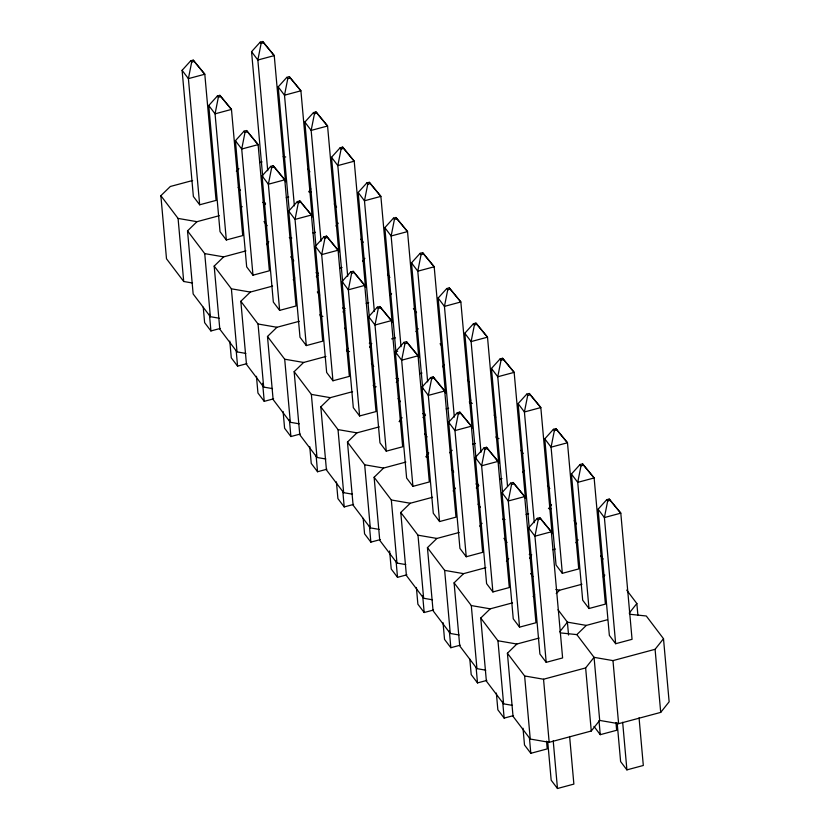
<?xml version="1.0" encoding="UTF-8"?>
<svg xmlns="http://www.w3.org/2000/svg" width="830" height="830" viewBox="0 0 830 830"><rect width="100%" height="100%" fill="white"/><g stroke="black" fill="none" stroke-linecap="round" stroke-linejoin="round"><path stroke-width="1.25" d="M190.724 60.798L191.689 62.074L188.4 78.632L199.667 204.792L216.07 200.393L204.803 74.233L193.234 60.123L190.724 60.798L182.102 70.322L193.369 196.482L199.667 204.792M217.377 96L218.342 97.266L215.063 113.824L226.32 239.984L242.723 235.585L231.466 109.425L219.888 95.326L217.377 96L208.766 105.514L220.023 231.674L226.32 239.984M262.695 176.562L251.552 51.688L260.163 42.174L261.128 43.451L257.85 60.009L267.727 170.721M244.03 131.192L244.995 132.468L241.717 149.026L252.974 275.187L269.377 270.788L258.12 144.628L246.552 130.518L244.03 131.192L235.419 140.706L246.676 266.866L252.974 275.187M289.348 211.764L278.206 86.891L286.817 77.366L287.782 78.642L284.503 95.201L294.38 205.913M270.694 166.384L271.659 167.66L268.37 184.219L279.637 310.379L296.04 305.98L284.783 179.82L273.205 165.71L270.694 166.384L262.083 175.908L273.34 302.068L279.637 310.379M315.898 245.67L304.869 122.083L313.481 112.569L314.446 113.845L311.157 130.403L321.044 241.115M297.348 201.586L298.312 202.862L295.034 219.411L306.291 345.581L322.694 341.171L311.437 215.012L299.858 200.912L297.348 201.586L288.736 211.1L299.993 337.26L306.291 345.581M342.666 282.159L331.523 157.285L340.134 147.761L341.099 149.037L337.82 165.595L347.697 276.307M324.001 236.778L324.966 238.054L321.687 254.613L332.944 380.773L349.357 376.374L338.09 250.214L326.522 236.104L324.001 236.778L315.39 246.303L326.657 372.463L332.944 380.773M369.205 316.064L358.176 192.477L366.787 182.963L367.752 184.229L364.474 200.787L374.361 311.499M350.665 271.97L351.63 273.246L348.351 289.805L359.608 415.965L376.011 411.566L364.754 285.406L353.175 271.296L350.665 271.97L342.053 281.495L353.31 407.655L359.608 415.965M396.097 353.829L384.84 227.669L393.451 218.155L394.416 219.431L391.138 235.99L401.014 346.701M377.318 307.173L378.283 308.449L375.004 325.007L386.261 451.167L402.664 446.768L391.407 320.608L379.839 306.498L377.318 307.173L368.707 316.687L379.964 442.846L386.261 451.167M422.75 389.031L411.493 262.871L420.105 253.347L421.069 254.623L417.791 271.182L427.668 381.893M403.971 342.365L404.947 343.641L401.658 360.199L412.925 486.359L429.328 481.96L418.061 355.8L406.493 341.69L403.971 342.365L395.36 351.889L406.627 478.049L412.925 486.359M449.414 424.223L438.147 298.063L446.758 288.55L447.733 289.826L444.444 306.384L454.332 417.096M430.635 377.567L431.6 378.833L428.322 395.391L439.578 521.551L455.981 517.152L444.724 390.992L433.146 376.893L430.635 377.567L422.024 387.081L433.281 513.241L439.578 521.551M475.953 458.129L464.81 333.266L473.422 323.742L474.387 325.018L471.108 341.576L480.985 452.288M457.289 412.759L458.253 414.035L454.975 430.594L466.232 556.754L482.635 552.355L471.378 426.195L459.81 412.085L457.289 412.759L448.677 422.273L459.934 548.433L466.232 556.754M502.607 493.331L491.464 368.458L500.075 358.934L501.04 360.21L497.761 376.768L507.524 486.193M483.952 447.951L484.917 449.227L481.628 465.786L492.896 591.946L509.298 587.547L498.042 461.387L486.463 447.277L483.952 447.951L475.331 457.475L486.598 583.635L492.896 591.946M529.156 527.237L518.117 403.65L526.739 394.136L527.704 395.412L524.415 411.971L534.302 522.682M510.606 483.153L511.571 484.43L508.292 500.988L519.549 627.148L535.952 622.749L524.695 496.589L513.116 482.479L510.606 483.153L501.994 492.667L513.251 618.827L519.549 627.148M553.392 429.328L554.357 430.604L551.078 447.163L562.335 573.323L578.738 568.924L567.481 442.764L555.903 428.654L553.392 429.328L544.781 438.852L556.038 565.012L562.335 573.323M537.259 518.345L538.224 519.621L534.945 536.18L546.202 662.34L562.605 657.941L551.348 531.781L539.78 517.671L537.259 518.345L528.648 527.87L539.905 654.03L546.202 662.34M580.046 464.53L581.01 465.806L577.732 482.355L588.989 608.514L605.392 604.115L594.135 477.956L582.567 463.856L580.046 464.53L571.434 474.044L582.691 600.204L588.989 608.514M606.709 499.722L607.674 500.998L604.396 517.557L615.653 643.717L632.055 639.318L620.799 513.158L609.22 499.048L606.709 499.722L598.098 509.236L609.355 635.396L615.653 643.717M240.627 208.465L242.163 206.535M266.523 244.622L268.816 241.727M309.31 190.796L310.835 188.877M293.177 279.814L294.712 277.894M335.963 225.999L338.256 223.104M319.83 315.016L321.366 313.086M362.617 261.191L364.92 258.306M346.494 350.208L348.019 348.278M390.048 295.428L391.573 293.498M373.147 385.4L374.683 383.481M415.934 331.585L418.237 328.69M399.801 420.603L402.104 417.708M442.587 366.777L444.123 364.858M426.464 455.795L428.757 452.91M469.251 401.979L470.776 400.05M453.118 490.997L455.421 488.102M495.904 437.171L497.44 435.242M479.782 526.189L482.074 523.294M522.568 472.363L524.093 470.444M506.435 561.381L508.728 558.497M549.221 507.566L551.514 504.671M533.088 596.583L534.624 594.654M575.875 542.758L578.178 539.874M559.752 631.775L567.409 622.147L586.322 625.405L607.373 619.761M603.296 576.995L604.831 575.066M539.168 638.052L516.883 644.028L507.41 653.241L524.622 675.962L543.536 679.231L585.638 667.932L594.062 657.339L612.976 660.607L655.088 649.309L663.502 638.716L646.29 615.995L629.7 614.252M629.192 613.152L636.849 603.524L626.681 590.089M507.41 653.241L513.033 716.321L530.245 739.042L549.17 742.311L591.271 731.012L599.696 720.419L594.062 657.339L576.85 634.618L560.26 632.875M599.696 720.419L618.609 723.687L660.711 712.389L669.136 701.796L663.502 638.716M192.529 283.02L183.71 281.495L166.498 258.773L160.864 195.693L170.337 186.48L192.622 180.504M236.332 171.208L238.916 168.698M219.193 318.212L210.364 316.697L193.151 293.965L187.518 230.885L196.99 221.683L219.286 215.696M263.857 205.57L265.579 203.89M245.846 353.414L237.017 351.889L219.805 329.168L214.182 266.088L223.654 256.875L245.939 250.899M272.51 388.606L263.681 387.081L246.469 364.36L240.835 301.28L250.307 292.067L272.593 286.091M316.303 276.795L318.025 275.124M299.163 423.808L290.334 422.283L273.122 399.552L267.488 336.472L276.961 327.269L299.257 321.293M342.966 311.987L344.689 310.316M325.817 459L316.987 457.475L299.775 434.754L294.152 371.674L303.624 362.461L325.91 356.485M369.62 347.189L371.342 345.508M352.48 494.192L343.651 492.678L326.439 469.946L320.805 406.866L330.278 397.663L352.574 391.677M396.284 382.381L397.995 380.711M379.134 529.395L370.305 527.87L353.092 505.148L347.469 442.068L356.931 432.855L379.227 426.879M422.937 417.583L425.52 415.073M405.787 564.587L396.958 563.062L379.756 540.34L374.123 477.26L383.595 468.047L405.88 462.071M449.59 452.775L452.174 450.265M432.451 599.779L423.622 598.264L406.41 575.532L400.776 512.452L410.248 503.25L432.544 497.274M476.254 487.967L478.837 485.457M459.104 634.981L450.275 633.456L433.063 610.735L427.44 547.655L436.912 538.442L459.198 532.466M485.758 670.173L476.939 668.648L459.727 645.927L454.093 582.847L463.565 573.644L485.851 567.658M529.561 558.362L531.283 556.691M512.421 705.376L503.592 703.85L486.38 681.129L480.746 618.039L490.219 608.836L512.515 602.86M556.225 593.564L559.669 590.213L581.955 584.237M576.85 634.618L586.322 625.405M260.163 42.174L262.674 41.5L274.253 55.61L285.51 181.77M191.689 62.074L194.199 61.399L204.803 74.233L188.4 78.632L182.102 70.322M261.128 43.451L263.639 42.776L274.253 55.61L257.85 60.009L251.552 51.688M286.817 77.366L289.338 76.692L300.906 90.802L312.163 216.962M218.342 97.266L220.853 96.591L231.466 109.425L215.063 113.824L208.766 105.514M287.782 78.642L290.303 77.968L300.906 90.802L284.503 95.201L278.206 86.891M313.481 112.569L315.991 111.894L327.57 126.004L338.827 252.164M244.995 132.468L247.516 131.794L258.12 144.628L241.717 149.026L235.419 140.706M314.446 113.845L316.956 113.171L327.57 126.004L311.157 130.403L304.869 122.083M259.593 162.545L262.072 161.881M340.134 147.761L342.645 147.086L354.223 161.196L365.48 287.356M271.659 167.66L274.17 166.986L284.783 179.82L268.37 184.219L262.083 175.908M341.099 149.037L343.62 148.363L354.223 161.196L337.82 165.595L331.523 157.285M286.246 197.737L288.726 197.073M366.787 182.963L369.309 182.289L380.877 196.388L392.144 322.548M298.312 202.862L300.834 202.188L311.437 215.012L295.034 219.411L288.736 211.1M367.752 184.229L370.273 183.554L380.877 196.388L364.474 200.787L358.176 192.477M312.91 232.94L315.379 232.276M393.451 218.155L395.962 217.481L407.54 231.591L418.797 357.751M324.966 238.054L327.487 237.38L338.09 250.214L321.687 254.613L315.39 246.303M394.416 219.431L396.927 218.757L407.54 231.591L391.138 235.99L384.84 227.669M339.563 268.132L342.043 267.468M420.105 253.347L422.626 252.673L434.194 266.783L445.451 392.943M351.63 273.246L354.14 272.572L364.754 285.406L348.351 289.805L342.053 281.495M421.069 254.623L423.591 253.949L434.194 266.783L417.791 271.182L411.493 262.871M203.246 307.193L204.626 322.642L210.924 330.952L220.292 328.441M366.217 303.324L368.696 302.66M446.758 288.55L449.279 287.875L460.847 301.975L472.114 428.135M378.283 308.449L380.804 307.774L391.407 320.608L375.004 325.007L368.707 316.687M447.733 289.826L450.244 289.151L460.847 301.975L444.444 306.384L438.147 298.063M229.786 341.099L231.28 357.834L237.577 366.144L246.956 363.633M391.636 338.858L395.36 337.862M473.422 323.742L475.932 323.067L487.511 337.177L498.768 463.337M404.947 343.641L407.457 342.966L418.061 355.8L401.658 360.199L395.36 351.889L397.705 351.256M474.387 325.018L476.897 324.343L487.511 337.177L471.108 341.576L464.81 333.266M256.449 376.291L257.943 393.026L264.241 401.346L273.61 398.825M419.534 373.718L422.014 373.054M500.075 358.934L502.596 358.259L514.164 372.369L525.421 498.529M431.6 378.833L434.111 378.158L444.724 390.992L428.322 395.391L422.024 387.081M501.04 360.21L503.561 359.535L514.164 372.369L497.761 376.768L491.464 368.458M283.103 411.493L284.597 428.228L290.894 436.539L300.263 434.028M446.198 408.92L448.667 408.256M526.739 394.136L529.25 393.462L540.828 407.572L552.085 533.732M458.253 414.035L460.775 413.361L471.378 426.195L454.975 430.594L448.677 422.273M527.704 395.412L530.214 394.738L540.828 407.572L524.415 411.971L518.117 403.65M309.756 446.685L311.25 463.42L317.548 471.741L326.927 469.22M472.851 444.112L475.331 443.448M484.917 449.227L487.428 448.553L498.042 461.387L481.628 465.786L475.331 457.475M554.357 430.604L556.868 429.93L567.481 442.764L551.078 447.163L544.781 438.852M336.42 481.888L337.914 498.623L344.211 506.933L353.58 504.422M499.504 479.304L501.984 478.64M511.571 484.43L514.081 483.755L524.695 496.589L508.292 500.988L501.994 492.667M581.01 465.806L583.532 465.122L594.135 477.956L577.732 482.355L571.434 474.044M363.187 518.366L364.567 533.815L370.865 542.125L380.244 539.614M526.168 514.507L528.637 513.843M538.224 519.621L540.745 518.947L551.348 531.781L534.945 536.18L528.648 527.87M607.674 500.998L610.185 500.324L620.799 513.158L604.396 517.557L598.098 509.236M389.612 550.985L391.221 569.007L397.518 577.327L406.897 574.806M552.822 549.699L555.301 549.035M416.39 587.474L417.884 604.209L424.182 612.519L433.551 610.009M443.044 622.666L444.538 639.401L450.835 647.711L460.214 645.201M469.822 659.155L471.201 674.593L477.499 682.914L486.868 680.403M496.361 693.06L497.855 709.795L504.152 718.106L513.521 715.595M523.014 728.252L524.508 744.987L530.806 753.308L547.209 748.909L546.524 741.18M593.958 726.364L600.256 734.675L616.659 730.276L615.964 722.557M547.717 741.564L551.172 780.19L557.47 788.5L573.872 784.101L569.619 736.469M617.167 722.94L620.612 761.567L626.909 769.877L643.312 765.478L639.059 717.846M283.155 156.704L285.717 156.974M308.542 191.761L311.094 192.031M320.349 316.106L322.901 316.375M347.002 351.308L349.555 351.578M373.656 386.5L376.208 386.77M469.759 403.069L472.312 403.339M399.043 421.567L401.596 421.827M496.413 438.271L498.965 438.541M425.697 456.759L428.249 457.029M548.454 508.531L551.006 508.79M262.654 202.406L265.175 202.842M160.864 195.693L178.077 218.415L196.99 221.683M289.307 237.598L291.828 238.034M187.518 230.885L204.73 253.617L223.654 256.875M315.971 272.79L318.492 273.226M214.182 266.088L231.394 288.809L250.307 292.067M342.624 307.992L345.145 308.428M240.835 301.28L258.047 324.001L276.961 327.269M369.277 343.184L371.809 343.62M267.488 336.472L284.7 359.203L303.624 362.461M395.941 378.387L398.462 378.812M294.152 371.674L311.364 394.395L330.278 397.663M422.595 413.579L425.116 414.014M320.805 406.866L338.018 429.598L356.931 432.855M347.469 442.068L364.671 464.79L383.595 468.047M475.912 483.973L478.433 484.409M374.123 477.26L391.335 499.982L410.248 503.25M502.565 519.165L505.086 519.601M400.776 512.452L417.988 535.184L436.912 538.442M529.229 554.357L531.75 554.793M427.44 547.655L444.652 570.376L463.565 573.644M555.882 589.559L559.669 590.213M454.093 582.847L471.305 605.568L490.219 608.836M480.746 618.039L497.959 640.77L516.883 644.028M262.674 41.5L263.639 42.776M289.338 76.692L290.303 77.968M315.991 111.894L316.956 113.171M342.645 147.086L343.62 148.363M369.309 182.289L370.273 183.554M395.962 217.481L396.927 218.757M422.626 252.673L423.591 253.949M449.279 287.875L450.244 289.151M475.932 323.067L476.897 324.343M502.596 358.259L503.561 359.535M529.25 393.462L530.214 394.738M555.903 428.654L556.868 429.93M582.567 463.856L583.532 465.122M609.22 499.048L610.185 500.324M307.577 168.77L309.922 171.872M334.231 203.973L336.575 207.064M360.884 239.165L363.239 242.267M387.548 274.357L389.893 277.459M413.423 308.521L416.546 312.651M440.076 343.724L442.421 346.815M467.518 379.953L469.085 382.018M494.172 415.145L495.738 417.21M520.835 450.337L523.18 453.439M547.489 485.54L549.834 488.631M574.142 520.732L576.497 523.834M600.806 555.924L603.151 559.026M193.234 60.123L194.199 61.399M219.888 95.326L220.853 96.591M246.552 130.518L247.516 131.794M273.205 165.71L274.17 166.986M299.858 200.912L300.834 202.188M326.522 236.104L327.487 237.38M353.175 271.296L354.14 272.572M379.839 306.498L380.804 307.774M406.493 341.69L407.457 342.966M433.146 376.893L434.111 378.158M459.81 412.085L460.775 413.361M486.463 447.277L487.428 448.553M513.116 482.479L514.081 483.755M539.78 517.671L540.745 518.947M238.127 187.393L240.482 190.495M264.002 221.558L267.136 225.687M290.666 256.761L293.789 260.89M317.319 291.952L319.664 295.055M344.761 328.182L346.328 330.247M371.415 363.374L373.759 366.476M398.078 398.576L400.423 401.668M424.732 433.768L427.077 436.87M451.385 468.96L453.74 472.063M478.049 504.163L480.394 507.265M503.924 538.328L507.047 542.457M530.577 573.52L532.922 576.622M558.019 609.749L567.409 622.147L568.55 635.023M655.088 649.309L660.711 712.389M636.849 603.524L637.886 615.103M622.656 722.245L626.909 769.877M612.976 660.607L618.609 723.687M598.99 720.523L600.256 734.675M585.638 667.932L591.271 731.012M553.216 740.868L557.47 788.5M543.536 679.231L549.17 742.311M524.622 675.962L530.245 739.042M529.426 737.86L530.806 753.308M497.959 640.77L503.592 703.85M502.658 701.371L504.152 718.106M471.305 605.568L476.939 668.648M476.119 667.465L477.499 682.914M444.652 570.376L450.275 633.456M449.341 630.976L450.835 647.711M417.988 535.184L423.622 598.264M422.688 595.784L424.182 612.519M391.335 499.982L396.958 563.062M396.024 560.592L397.518 577.327M364.671 464.79L370.305 527.87M369.371 525.39L370.865 542.125M338.018 429.598L343.651 492.678M342.832 491.485L344.211 506.933M311.364 394.395L316.987 457.475M316.054 454.996L317.548 471.741M284.7 359.203L290.334 422.283M289.4 419.804L290.894 436.539M258.047 324.001L263.681 387.081M262.633 383.325L264.241 401.346M231.394 288.809L237.017 351.889M236.197 350.696L237.577 366.144M204.73 253.617L210.364 316.697M209.43 314.217L210.924 330.952M178.077 218.415L183.71 281.495"/></g></svg>
